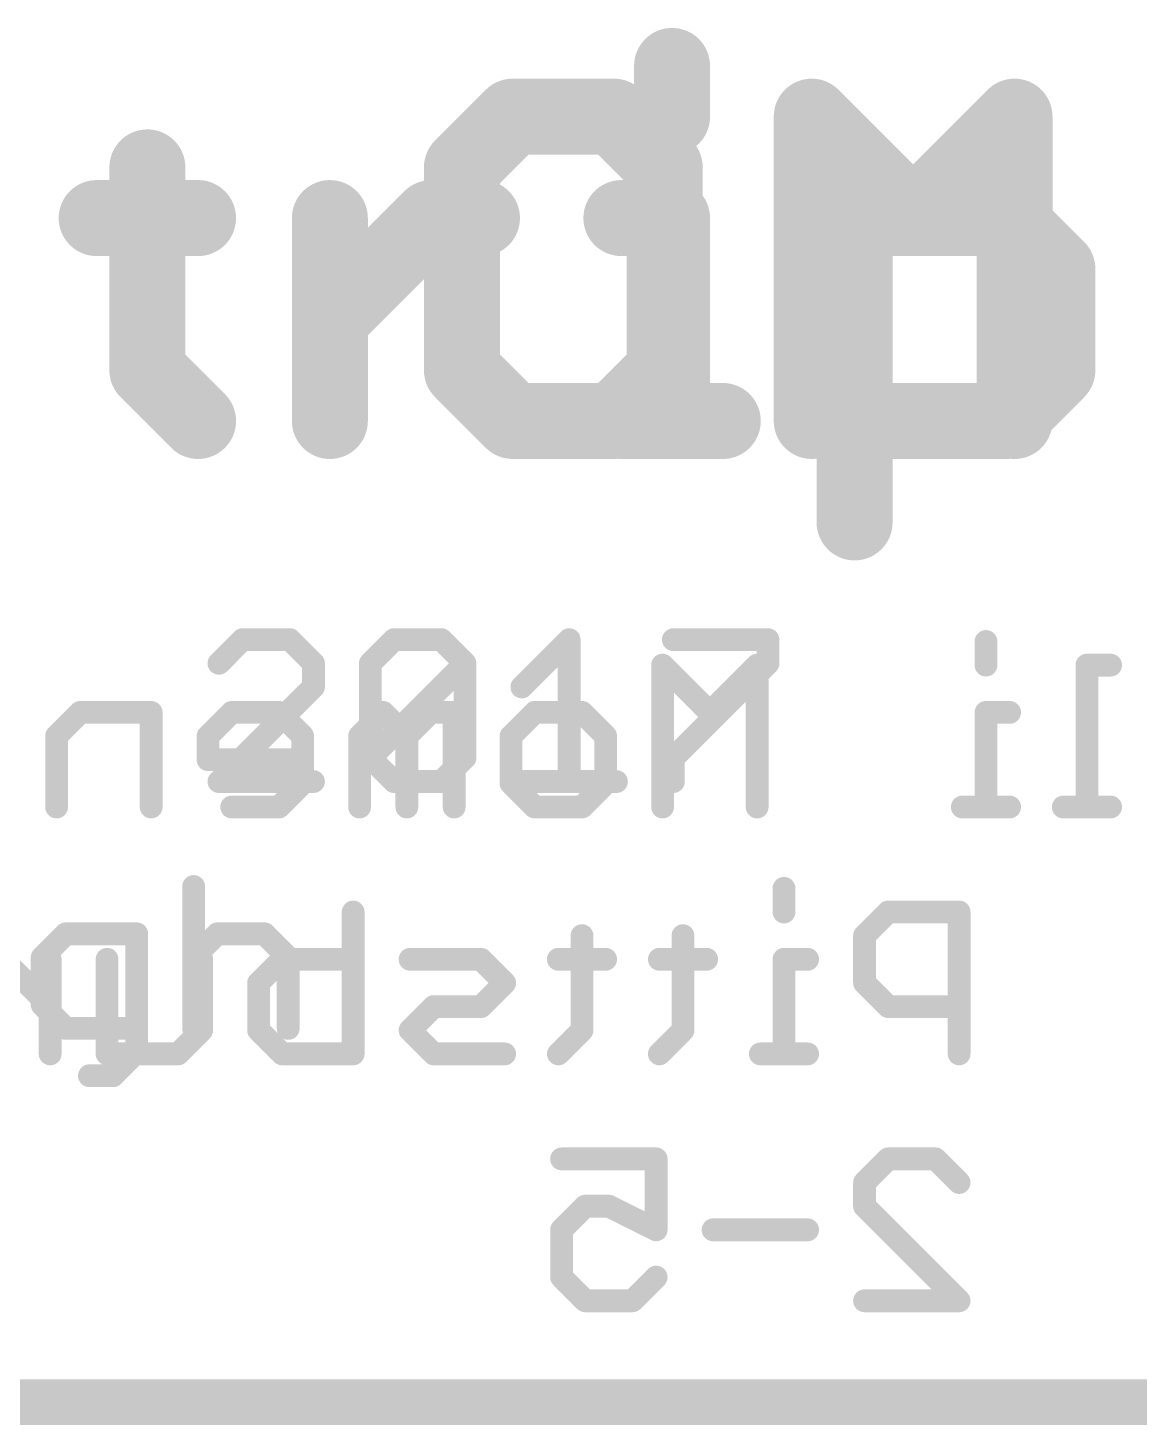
# Model space of a CAD drawing. Extents: x -0.1 to 52.1, y -0.1 to 31.1.
# Drawn here: x 42.08 to 45.795, y -0.076 to 4.593 of the extents above; entities that cross this region are included whole.
import ezdxf

# ---------------------------------------------------------------- set-up
doc = ezdxf.new("R2010")
doc.units = 0
for name, color, linetype in [('20', 7, 'CONTINUOUS'), ('25', 253, 'CONTINUOUS'), ('26', 253, 'CONTINUOUS')]:
    doc.layers.add(name, color=color, linetype=linetype)

msp = doc.modelspace()

# ---------------------------------------------------------------- linework, layer by layer
at = {"layer": '20', "const_width": 0.1524}
msp.add_lwpolyline([(3.81, 0), (47.99, 0)], dxfattribs=at)
at = {"layer": '25'}
for points, const_width in [([(44.2338, 4.4655), (44.2338, 4.296)], 0.254), ([(42.4797, 4.1265), (42.4797, 3.4486)], 0.254), ([(42.3102, 3.9571), (42.6492, 3.9571)], 0.254), ([(43.0898, 3.2791), (43.0898, 3.9571)], 0.254), ([(43.0898, 3.6181), (43.4288, 3.9571)], 0.254), ([(43.4288, 3.9571), (43.5983, 3.9571)], 0.254), ([(44.0643, 3.9571), (44.2338, 3.9571)], 0.254), ([(44.2338, 3.9571), (44.2338, 3.2791)], 0.254), ([(44.8439, 2.9402), (44.8439, 3.9571)], 0.254), ([(44.8439, 3.9571), (45.3524, 3.9571)], 0.254), ([(45.3524, 3.9571), (45.5218, 3.7876)], 0.254), ([(45.5218, 3.7876), (45.5218, 3.4486)], 0.254), ([(42.4797, 3.4486), (42.6492, 3.2791)], 0.254), ([(45.5218, 3.4486), (45.3524, 3.2791)], 0.254), ([(44.0643, 3.2791), (44.4033, 3.2791)], 0.254), ([(45.3524, 3.2791), (44.8439, 3.2791)], 0.254), ([(42.7979, 2.5484), (42.7189, 2.4693)], 0.0762), ([(42.956, 2.5484), (42.7979, 2.5484)], 0.0762), ([(43.035, 2.4693), (42.956, 2.5484)], 0.0762), ([(43.2253, 2.4693), (43.3043, 2.5484)], 0.0762), ([(43.3043, 2.5484), (43.4624, 2.5484)], 0.0762), ([(43.4624, 2.5484), (43.5414, 2.4693)], 0.0762), ([(43.7317, 2.3903), (43.8898, 2.5484)], 0.0762), ([(43.8898, 2.5484), (43.8898, 2.0742)], 0.0762), ([(44.2382, 2.5484), (44.5543, 2.5484)], 0.0762), ([(44.5543, 2.5484), (44.5543, 2.4693)], 0.0762), ([(43.035, 2.3903), (43.035, 2.4693)], 0.0762), ([(43.2253, 2.1532), (43.2253, 2.4693)], 0.0762), ([(43.2253, 2.1532), (43.5414, 2.4693)], 0.0762), ([(43.5414, 2.4693), (43.5414, 2.1532)], 0.0762), ([(44.5543, 2.4693), (44.2382, 2.1532)], 0.0762), ([(42.7189, 2.0742), (43.035, 2.3903)], 0.0762), ([(43.3043, 2.0742), (43.2253, 2.1532)], 0.0762), ([(43.5414, 2.1532), (43.4624, 2.0742)], 0.0762), ([(44.2382, 2.1532), (44.2382, 2.0742)], 0.0762), ([(43.035, 2.0742), (42.7189, 2.0742)], 0.0762), ([(43.4624, 2.0742), (43.3043, 2.0742)], 0.0762), ([(43.7317, 2.0742), (44.0479, 2.0742)], 0.0762), ([(42.6345, 1.7234), (42.6345, 1.2492)], 0.0762), ([(42.2071, 1.5653), (42.128, 1.4863)], 0.0762), ([(42.4442, 1.5653), (42.2071, 1.5653)], 0.0762), ([(42.4442, 1.1702), (42.4442, 1.5653)], 0.0762), ([(42.6345, 1.4863), (42.7135, 1.5653)], 0.0762), ([(42.7135, 1.5653), (42.8716, 1.5653)], 0.0762), ([(42.8716, 1.5653), (42.9506, 1.4863)], 0.0762), ([(42.128, 1.4863), (42.128, 1.3282)], 0.0762), ([(42.9506, 1.4863), (42.9506, 1.2492)], 0.0762), ([(42.128, 1.3282), (42.2071, 1.2492)], 0.0762), ([(42.2071, 1.2492), (42.4442, 1.2492)], 0.0762), ([(42.3651, 1.0911), (42.4442, 1.1702)], 0.0762), ([(42.2861, 1.0911), (42.3651, 1.0911)], 0.0762)]:
    msp.add_lwpolyline(points, dxfattribs=dict(at, const_width=const_width))
for points, const_width in [([(44.2973, 4.4655, 1), (44.1703, 4.4655)], 0.127), ([(44.1703, 4.296, 1), (44.2973, 4.296)], 0.127), ([(42.5432, 4.1265, 1), (42.4162, 4.1265)], 0.127), ([(42.3102, 4.0206, 1), (42.3102, 3.8936)], 0.127), ([(42.6492, 3.8936, 1), (42.6492, 4.0206)], 0.127), ([(43.1533, 3.9571, 1), (43.0263, 3.9571)], 0.127), ([(43.4288, 4.0206, 1), (43.4288, 3.8936)], 0.127), ([(43.4737, 3.9122, 1), (43.3839, 4.002)], 0.127), ([(43.5983, 3.8936, 1), (43.5983, 4.0206)], 0.127), ([(44.0643, 4.0206, 1), (44.0643, 3.8936)], 0.127), ([(44.2973, 3.9571, 1), (44.1703, 3.9571)], 0.127), ([(44.2338, 3.8936, 1), (44.2338, 4.0206)], 0.127), ([(44.9074, 3.9571, 1), (44.7804, 3.9571)], 0.127), ([(44.8439, 4.0206, 1), (44.8439, 3.8936)], 0.127), ([(45.3973, 4.002, 1), (45.3075, 3.9122)], 0.127), ([(45.3524, 3.8936, 1), (45.3524, 4.0206)], 0.127), ([(45.5853, 3.7876, 1), (45.4583, 3.7876)], 0.127), ([(45.4769, 3.7427, 1), (45.5667, 3.8325)], 0.127), ([(43.0449, 3.663, 1), (43.1347, 3.5732)], 0.127), ([(42.5246, 3.4935, 1), (42.4348, 3.4037)], 0.127), ([(45.5667, 3.4037, 1), (45.4769, 3.4935)], 0.127), ([(42.4162, 3.4486, 1), (42.5432, 3.4486)], 0.127), ([(45.4583, 3.4486, 1), (45.5853, 3.4486)], 0.127), ([(42.6043, 3.2342, 1), (42.6941, 3.324)], 0.127), ([(44.0643, 3.3426, 1), (44.0643, 3.2156)], 0.127), ([(44.4033, 3.2156, 1), (44.4033, 3.3426)], 0.127), ([(44.8439, 3.3426, 1), (44.8439, 3.2156)], 0.127), ([(45.3075, 3.324, 1), (45.3973, 3.2342)], 0.127), ([(45.3524, 3.2156, 1), (45.3524, 3.3426)], 0.127), ([(43.0263, 3.2791, 1), (43.1533, 3.2791)], 0.127), ([(44.1703, 3.2791, 1), (44.2973, 3.2791)], 0.127), ([(44.7804, 2.9402, 1), (44.9074, 2.9402)], 0.127), ([(42.7979, 2.5674, 1), (42.7979, 2.5293)], 0.0381), ([(42.8114, 2.5349, 1), (42.7844, 2.5619)], 0.0381), ([(42.9694, 2.5619, 1), (42.9425, 2.5349)], 0.0381), ([(42.956, 2.5293, 1), (42.956, 2.5674)], 0.0381), ([(43.3043, 2.5674, 1), (43.3043, 2.5293)], 0.0381), ([(43.3178, 2.5349, 1), (43.2909, 2.5619)], 0.0381), ([(43.4759, 2.5619, 1), (43.4489, 2.5349)], 0.0381), ([(43.4624, 2.5293, 1), (43.4624, 2.5674)], 0.0381), ([(43.9089, 2.5484, 1), (43.8708, 2.5484)], 0.0381), ([(43.9033, 2.5349, 1), (43.8763, 2.5619)], 0.0381), ([(44.2382, 2.5674, 1), (44.2382, 2.5293)], 0.0381), ([(44.5734, 2.5484, 1), (44.5353, 2.5484)], 0.0381), ([(44.5543, 2.5293, 1), (44.5543, 2.5674)], 0.0381), ([(42.7054, 2.4828, 1), (42.7323, 2.4559)], 0.0381), ([(43.0541, 2.4693, 1), (43.016, 2.4693)], 0.0381), ([(43.0215, 2.4559, 1), (43.0485, 2.4828)], 0.0381), ([(43.2444, 2.4693, 1), (43.2063, 2.4693)], 0.0381), ([(43.2118, 2.4828, 1), (43.2388, 2.4559)], 0.0381), ([(43.5605, 2.4693, 1), (43.5224, 2.4693)], 0.0381), ([(43.5549, 2.4559, 1), (43.528, 2.4828)], 0.0381), ([(43.528, 2.4559, 1), (43.5549, 2.4828)], 0.0381), ([(44.5353, 2.4693, 1), (44.5734, 2.4693)], 0.0381), ([(44.5678, 2.4559, 1), (44.5408, 2.4828)], 0.0381), ([(43.0485, 2.3768, 1), (43.0215, 2.4038)], 0.0381), ([(43.016, 2.3903, 1), (43.0541, 2.3903)], 0.0381), ([(43.7183, 2.4038, 1), (43.7452, 2.3768)], 0.0381), ([(43.2388, 2.1667, 1), (43.2118, 2.1397)], 0.0381), ([(43.2118, 2.1667, 1), (43.2388, 2.1397)], 0.0381), ([(43.2063, 2.1532, 1), (43.2444, 2.1532)], 0.0381), ([(43.5224, 2.1532, 1), (43.5605, 2.1532)], 0.0381), ([(43.5549, 2.1397, 1), (43.528, 2.1667)], 0.0381), ([(44.2572, 2.1532, 1), (44.2191, 2.1532)], 0.0381), ([(44.2247, 2.1667, 1), (44.2516, 2.1397)], 0.0381), ([(42.7054, 2.0877, 1), (42.7323, 2.0607)], 0.0381), ([(42.7189, 2.0932, 1), (42.7189, 2.0551)], 0.0381), ([(43.035, 2.0551, 1), (43.035, 2.0932)], 0.0381), ([(43.3043, 2.0932, 1), (43.3043, 2.0551)], 0.0381), ([(43.2909, 2.0607, 1), (43.3178, 2.0877)], 0.0381), ([(43.4489, 2.0877, 1), (43.4759, 2.0607)], 0.0381), ([(43.4624, 2.0551, 1), (43.4624, 2.0932)], 0.0381), ([(43.7317, 2.0932, 1), (43.7317, 2.0551)], 0.0381), ([(44.0479, 2.0551, 1), (44.0479, 2.0932)], 0.0381), ([(43.8708, 2.0742, 1), (43.9089, 2.0742)], 0.0381), ([(44.2191, 2.0742, 1), (44.2572, 2.0742)], 0.0381), ([(42.6535, 1.7234, 1), (42.6154, 1.7234)], 0.0381), ([(42.2071, 1.5844, 1), (42.2071, 1.5463)], 0.0381), ([(42.2205, 1.5518, 1), (42.1936, 1.5788)], 0.0381), ([(42.4632, 1.5653, 1), (42.4251, 1.5653)], 0.0381), ([(42.4442, 1.5463, 1), (42.4442, 1.5844)], 0.0381), ([(42.7135, 1.5844, 1), (42.7135, 1.5463)], 0.0381), ([(42.727, 1.5518, 1), (42.7, 1.5788)], 0.0381), ([(42.885, 1.5788, 1), (42.8581, 1.5518)], 0.0381), ([(42.8716, 1.5463, 1), (42.8716, 1.5844)], 0.0381), ([(42.1146, 1.4998, 1), (42.1415, 1.4728)], 0.0381), ([(42.1471, 1.4863, 1), (42.109, 1.4863)], 0.0381), ([(42.621, 1.4998, 1), (42.6479, 1.4728)], 0.0381), ([(42.9697, 1.4863, 1), (42.9316, 1.4863)], 0.0381), ([(42.9371, 1.4728, 1), (42.9641, 1.4998)], 0.0381), ([(42.1415, 1.3417, 1), (42.1146, 1.3147)], 0.0381), ([(42.109, 1.3282, 1), (42.1471, 1.3282)], 0.0381), ([(42.2071, 1.2682, 1), (42.2071, 1.2301)], 0.0381), ([(42.1936, 1.2357, 1), (42.2205, 1.2627)], 0.0381), ([(42.4442, 1.2301, 1), (42.4442, 1.2682)], 0.0381), ([(42.6154, 1.2492, 1), (42.6535, 1.2492)], 0.0381), ([(42.9316, 1.2492, 1), (42.9697, 1.2492)], 0.0381), ([(42.4251, 1.1702, 1), (42.4632, 1.1702)], 0.0381), ([(42.4576, 1.1567, 1), (42.4307, 1.1836)], 0.0381), ([(42.2861, 1.1102, 1), (42.2861, 1.0721)], 0.0381), ([(42.3517, 1.1046, 1), (42.3786, 1.0776)], 0.0381), ([(42.3651, 1.0721, 1), (42.3651, 1.1102)], 0.0381)]:
    msp.add_lwpolyline(points, format="xyb", dxfattribs=dict(at, const_width=const_width))
at = {"layer": '26'}
for points, const_width in [([(43.5313, 4.1265), (43.7008, 4.296)], 0.254), ([(43.7008, 4.296), (44.0398, 4.296)], 0.254), ([(44.0398, 4.296), (44.2092, 4.1265)], 0.254), ([(45.0397, 3.9571), (44.7007, 4.296)], 0.254), ([(44.7007, 4.296), (44.7007, 3.2791)], 0.254), ([(45.3786, 4.296), (45.0397, 3.9571)], 0.254), ([(45.3786, 3.2791), (45.3786, 4.296)], 0.254), ([(43.5313, 3.4486), (43.5313, 4.1265)], 0.254), ([(44.2092, 4.1265), (44.2092, 3.4486)], 0.254), ([(43.7008, 3.2791), (43.5313, 3.4486)], 0.254), ([(44.2092, 3.4486), (44.0398, 3.2791)], 0.254), ([(44.0398, 3.2791), (43.7008, 3.2791)], 0.254), ([(45.2832, 2.5423), (45.2832, 2.4633)], 0.0762), ([(44.3601, 2.3052), (44.202, 2.4633)], 0.0762), ([(44.202, 2.4633), (44.202, 1.9891)], 0.0762), ([(44.5181, 2.4633), (44.3601, 2.3052)], 0.0762), ([(44.5181, 1.9891), (44.5181, 2.4633)], 0.0762), ([(45.6998, 2.4633), (45.6208, 2.4633)], 0.0762), ([(45.6208, 2.4633), (45.6208, 1.9891)], 0.0762), ([(42.2553, 2.3052), (42.1763, 2.2262)], 0.0762), ([(42.4924, 2.3052), (42.2553, 2.3052)], 0.0762), ([(42.4924, 1.9891), (42.4924, 2.3052)], 0.0762), ([(42.7617, 2.3052), (42.6827, 2.2262)], 0.0762), ([(42.9198, 2.3052), (42.7617, 2.3052)], 0.0762), ([(42.9988, 2.2262), (42.9198, 2.3052)], 0.0762), ([(43.2682, 2.3052), (43.1891, 2.2262)], 0.0762), ([(43.3472, 2.2262), (43.2682, 2.3052)], 0.0762), ([(43.4262, 2.3052), (43.3472, 2.2262)], 0.0762), ([(43.5053, 2.3052), (43.4262, 2.3052)], 0.0762), ([(43.5053, 1.9891), (43.5053, 2.3052)], 0.0762), ([(43.6956, 2.2262), (43.7746, 2.3052)], 0.0762), ([(43.7746, 2.3052), (43.9327, 2.3052)], 0.0762), ([(43.9327, 2.3052), (44.0117, 2.2262)], 0.0762), ([(45.3622, 2.3052), (45.2832, 2.3052)], 0.0762), ([(45.2832, 2.3052), (45.2832, 1.9891)], 0.0762), ([(42.1763, 2.2262), (42.1763, 1.9891)], 0.0762), ([(42.6827, 2.2262), (42.6827, 2.1471)], 0.0762), ([(42.9988, 2.0681), (42.9988, 2.2262)], 0.0762), ([(43.1891, 2.2262), (43.1891, 1.9891)], 0.0762), ([(43.3472, 2.2262), (43.3472, 1.9891)], 0.0762), ([(43.6956, 2.0681), (43.6956, 2.2262)], 0.0762), ([(44.0117, 2.2262), (44.0117, 2.0681)], 0.0762), ([(42.6827, 2.1471), (42.9988, 2.1471)], 0.0762), ([(42.9198, 1.9891), (42.9988, 2.0681)], 0.0762), ([(43.7746, 1.9891), (43.6956, 2.0681)], 0.0762), ([(44.0117, 2.0681), (43.9327, 1.9891)], 0.0762), ([(42.7617, 1.9891), (42.9198, 1.9891)], 0.0762), ([(43.9327, 1.9891), (43.7746, 1.9891)], 0.0762), ([(45.3622, 1.9891), (45.2041, 1.9891)], 0.0762), ([(45.6998, 1.9891), (45.5417, 1.9891)], 0.0762), ([(44.6079, 1.7173), (44.6079, 1.6383)], 0.0762), ([(43.1677, 1.6383), (43.1677, 1.1641)], 0.0762), ([(44.9563, 1.6383), (44.8772, 1.5593)], 0.0762), ([(45.1934, 1.6383), (44.9563, 1.6383)], 0.0762), ([(45.1934, 1.1641), (45.1934, 1.6383)], 0.0762), ([(43.9327, 1.5593), (43.9327, 1.2431)], 0.0762), ([(44.2703, 1.5593), (44.2703, 1.2431)], 0.0762), ([(44.8772, 1.5593), (44.8772, 1.4012)], 0.0762), ([(42.1548, 1.3221), (41.9967, 1.4802)], 0.0762), ([(42.1548, 1.1641), (42.1548, 1.4802)], 0.0762), ([(42.3451, 1.1641), (42.3451, 1.4802)], 0.0762), ([(42.6612, 1.4802), (42.6612, 1.2431)], 0.0762), ([(42.8515, 1.4012), (42.9306, 1.4802)], 0.0762), ([(42.9306, 1.4802), (43.1677, 1.4802)], 0.0762), ([(43.5951, 1.4802), (43.3579, 1.4802)], 0.0762), ([(43.6741, 1.4012), (43.5951, 1.4802)], 0.0762), ([(44.0117, 1.4802), (43.8536, 1.4802)], 0.0762), ([(44.3493, 1.4802), (44.1913, 1.4802)], 0.0762), ([(44.6869, 1.4802), (44.6079, 1.4802)], 0.0762), ([(44.6079, 1.4802), (44.6079, 1.1641)], 0.0762), ([(42.8515, 1.2431), (42.8515, 1.4012)], 0.0762), ([(43.5951, 1.3221), (43.6741, 1.4012)], 0.0762), ([(44.8772, 1.4012), (44.9563, 1.3221)], 0.0762), ([(43.3579, 1.2431), (43.437, 1.3221)], 0.0762), ([(43.437, 1.3221), (43.5951, 1.3221)], 0.0762), ([(44.9563, 1.3221), (45.1934, 1.3221)], 0.0762), ([(42.6612, 1.2431), (42.5822, 1.1641)], 0.0762), ([(42.9306, 1.1641), (42.8515, 1.2431)], 0.0762), ([(43.437, 1.1641), (43.3579, 1.2431)], 0.0762), ([(43.9327, 1.2431), (43.8536, 1.1641)], 0.0762), ([(44.2703, 1.2431), (44.1913, 1.1641)], 0.0762), ([(42.5822, 1.1641), (42.3451, 1.1641)], 0.0762), ([(43.1677, 1.1641), (42.9306, 1.1641)], 0.0762), ([(43.6741, 1.1641), (43.437, 1.1641)], 0.0762), ([(44.6869, 1.1641), (44.5289, 1.1641)], 0.0762), ([(43.8644, 0.8133), (44.1805, 0.8133)], 0.0762), ([(44.1805, 0.8133), (44.1805, 0.5762)], 0.0762), ([(44.8772, 0.7343), (44.9563, 0.8133)], 0.0762), ([(44.9563, 0.8133), (45.1143, 0.8133)], 0.0762), ([(45.1143, 0.8133), (45.1934, 0.7343)], 0.0762), ([(44.8772, 0.6552), (44.8772, 0.7343)], 0.0762), ([(43.9434, 0.6552), (43.8644, 0.5762)], 0.0762), ([(44.0224, 0.6552), (43.9434, 0.6552)], 0.0762), ([(44.1805, 0.5762), (44.0224, 0.6552)], 0.0762), ([(45.1934, 0.3391), (44.8772, 0.6552)], 0.0762), ([(43.8644, 0.5762), (43.8644, 0.4181)], 0.0762), ([(44.6869, 0.5762), (44.3708, 0.5762)], 0.0762), ([(43.8644, 0.4181), (43.9434, 0.3391)], 0.0762), ([(44.1015, 0.3391), (44.1805, 0.4181)], 0.0762), ([(43.9434, 0.3391), (44.1015, 0.3391)], 0.0762), ([(44.8772, 0.3391), (45.1934, 0.3391)], 0.0762)]:
    msp.add_lwpolyline(points, dxfattribs=dict(at, const_width=const_width))
for points, const_width in [([(43.7008, 4.3595, 1), (43.7008, 4.2325)], 0.127), ([(43.7457, 4.2511, 1), (43.6559, 4.3409)], 0.127), ([(44.0847, 4.3409, 1), (43.9949, 4.2511)], 0.127), ([(44.0398, 4.2325, 1), (44.0398, 4.3595)], 0.127), ([(44.7456, 4.3409, 1), (44.6558, 4.2511)], 0.127), ([(44.7642, 4.296, 1), (44.6372, 4.296)], 0.127), ([(45.4421, 4.296, 1), (45.3151, 4.296)], 0.127), ([(45.4235, 4.2511, 1), (45.3337, 4.3409)], 0.127), ([(43.5948, 4.1265, 1), (43.4678, 4.1265)], 0.127), ([(44.2727, 4.1265, 1), (44.1457, 4.1265)], 0.127), ([(43.4864, 4.1714, 1), (43.5762, 4.0816)], 0.127), ([(44.1643, 4.0816, 1), (44.2541, 4.1714)], 0.127), ([(44.9948, 4.002, 1), (45.0846, 3.9122)], 0.127), ([(44.9948, 3.9122, 1), (45.0846, 4.002)], 0.127), ([(43.5762, 3.4935, 1), (43.4864, 3.4037)], 0.127), ([(44.2541, 3.4037, 1), (44.1643, 3.4935)], 0.127), ([(43.4678, 3.4486, 1), (43.5948, 3.4486)], 0.127), ([(44.1457, 3.4486, 1), (44.2727, 3.4486)], 0.127), ([(43.7008, 3.3426, 1), (43.7008, 3.2156)], 0.127), ([(43.6559, 3.2342, 1), (43.7457, 3.324)], 0.127), ([(43.9949, 3.324, 1), (44.0847, 3.2342)], 0.127), ([(44.0398, 3.2156, 1), (44.0398, 3.3426)], 0.127), ([(44.6372, 3.2791, 1), (44.7642, 3.2791)], 0.127), ([(45.3151, 3.2791, 1), (45.4421, 3.2791)], 0.127), ([(45.3022, 2.5423, 1), (45.2641, 2.5423)], 0.0381), ([(44.2155, 2.4768, 1), (44.1885, 2.4498)], 0.0381), ([(44.2211, 2.4633, 1), (44.183, 2.4633)], 0.0381), ([(44.5372, 2.4633, 1), (44.4991, 2.4633)], 0.0381), ([(44.5316, 2.4498, 1), (44.5047, 2.4768)], 0.0381), ([(45.2641, 2.4633, 1), (45.3022, 2.4633)], 0.0381), ([(45.6398, 2.4633, 1), (45.6017, 2.4633)], 0.0381), ([(45.6208, 2.4823, 1), (45.6208, 2.4442)], 0.0381), ([(45.6998, 2.4442, 1), (45.6998, 2.4823)], 0.0381), ([(42.2553, 2.3243, 1), (42.2553, 2.2862)], 0.0381), ([(42.2688, 2.2917, 1), (42.2418, 2.3187)], 0.0381), ([(42.5115, 2.3052, 1), (42.4734, 2.3052)], 0.0381), ([(42.4924, 2.2862, 1), (42.4924, 2.3243)], 0.0381), ([(42.7617, 2.3243, 1), (42.7617, 2.2862)], 0.0381), ([(42.7752, 2.2917, 1), (42.7483, 2.3187)], 0.0381), ([(42.9333, 2.3187, 1), (42.9063, 2.2917)], 0.0381), ([(42.9198, 2.2862, 1), (42.9198, 2.3243)], 0.0381), ([(43.2816, 2.3187, 1), (43.2547, 2.2917)], 0.0381), ([(43.2816, 2.2917, 1), (43.2547, 2.3187)], 0.0381), ([(43.4262, 2.3243, 1), (43.4262, 2.2862)], 0.0381), ([(43.4397, 2.2917, 1), (43.4128, 2.3187)], 0.0381), ([(43.5243, 2.3052, 1), (43.4862, 2.3052)], 0.0381), ([(43.5053, 2.2862, 1), (43.5053, 2.3243)], 0.0381), ([(43.7746, 2.3243, 1), (43.7746, 2.2862)], 0.0381), ([(43.7881, 2.2917, 1), (43.7611, 2.3187)], 0.0381), ([(43.9461, 2.3187, 1), (43.9192, 2.2917)], 0.0381), ([(43.9327, 2.2862, 1), (43.9327, 2.3243)], 0.0381), ([(44.3466, 2.3187, 1), (44.3735, 2.2917)], 0.0381), ([(44.3466, 2.2917, 1), (44.3735, 2.3187)], 0.0381), ([(45.3022, 2.3052, 1), (45.2641, 2.3052)], 0.0381), ([(45.2832, 2.3243, 1), (45.2832, 2.2862)], 0.0381), ([(45.3622, 2.2862, 1), (45.3622, 2.3243)], 0.0381), ([(42.1628, 2.2397, 1), (42.1897, 2.2127)], 0.0381), ([(42.1953, 2.2262, 1), (42.1572, 2.2262)], 0.0381), ([(42.7018, 2.2262, 1), (42.6637, 2.2262)], 0.0381), ([(42.6692, 2.2397, 1), (42.6962, 2.2127)], 0.0381), ([(43.0179, 2.2262, 1), (42.9798, 2.2262)], 0.0381), ([(42.9854, 2.2127, 1), (43.0123, 2.2397)], 0.0381), ([(43.2082, 2.2262, 1), (43.1701, 2.2262)], 0.0381), ([(43.1757, 2.2397, 1), (43.2026, 2.2127)], 0.0381), ([(43.3337, 2.2397, 1), (43.3607, 2.2127)], 0.0381), ([(43.3663, 2.2262, 1), (43.3282, 2.2262)], 0.0381), ([(43.3337, 2.2127, 1), (43.3607, 2.2397)], 0.0381), ([(43.7146, 2.2262, 1), (43.6765, 2.2262)], 0.0381), ([(43.6821, 2.2397, 1), (43.709, 2.2127)], 0.0381), ([(44.0308, 2.2262, 1), (43.9927, 2.2262)], 0.0381), ([(43.9982, 2.2127, 1), (44.0252, 2.2397)], 0.0381), ([(42.6827, 2.1662, 1), (42.6827, 2.1281)], 0.0381), ([(42.6637, 2.1471, 1), (42.7018, 2.1471)], 0.0381), ([(42.9988, 2.1281, 1), (42.9988, 2.1662)], 0.0381), ([(43.0123, 2.0546, 1), (42.9854, 2.0816)], 0.0381), ([(43.709, 2.0816, 1), (43.6821, 2.0546)], 0.0381), ([(44.0252, 2.0546, 1), (43.9982, 2.0816)], 0.0381), ([(42.9798, 2.0681, 1), (43.0179, 2.0681)], 0.0381), ([(43.6765, 2.0681, 1), (43.7146, 2.0681)], 0.0381), ([(43.9927, 2.0681, 1), (44.0308, 2.0681)], 0.0381), ([(42.1572, 1.9891, 1), (42.1953, 1.9891)], 0.0381), ([(42.4734, 1.9891, 1), (42.5115, 1.9891)], 0.0381), ([(42.7617, 2.0081, 1), (42.7617, 1.97)], 0.0381), ([(42.9063, 2.0026, 1), (42.9333, 1.9756)], 0.0381), ([(42.9198, 1.97, 1), (42.9198, 2.0081)], 0.0381), ([(43.1701, 1.9891, 1), (43.2082, 1.9891)], 0.0381), ([(43.3282, 1.9891, 1), (43.3663, 1.9891)], 0.0381), ([(43.4862, 1.9891, 1), (43.5243, 1.9891)], 0.0381), ([(43.7746, 2.0081, 1), (43.7746, 1.97)], 0.0381), ([(43.7611, 1.9756, 1), (43.7881, 2.0026)], 0.0381), ([(43.9192, 2.0026, 1), (43.9461, 1.9756)], 0.0381), ([(43.9327, 1.97, 1), (43.9327, 2.0081)], 0.0381), ([(44.183, 1.9891, 1), (44.2211, 1.9891)], 0.0381), ([(44.4991, 1.9891, 1), (44.5372, 1.9891)], 0.0381), ([(45.2041, 2.0081, 1), (45.2041, 1.97)], 0.0381), ([(45.2641, 1.9891, 1), (45.3022, 1.9891)], 0.0381), ([(45.3622, 1.97, 1), (45.3622, 2.0081)], 0.0381), ([(45.5417, 2.0081, 1), (45.5417, 1.97)], 0.0381), ([(45.6017, 1.9891, 1), (45.6398, 1.9891)], 0.0381), ([(45.6998, 1.97, 1), (45.6998, 2.0081)], 0.0381), ([(44.627, 1.7173, 1), (44.5889, 1.7173)], 0.0381), ([(43.1867, 1.6383, 1), (43.1486, 1.6383)], 0.0381), ([(44.5889, 1.6383, 1), (44.627, 1.6383)], 0.0381), ([(44.9563, 1.6573, 1), (44.9563, 1.6192)], 0.0381), ([(44.9697, 1.6248, 1), (44.9428, 1.6518)], 0.0381), ([(45.2124, 1.6383, 1), (45.1743, 1.6383)], 0.0381), ([(45.1934, 1.6192, 1), (45.1934, 1.6573)], 0.0381), ([(43.9517, 1.5593, 1), (43.9136, 1.5593)], 0.0381), ([(44.2893, 1.5593, 1), (44.2512, 1.5593)], 0.0381), ([(44.8963, 1.5593, 1), (44.8582, 1.5593)], 0.0381), ([(44.8638, 1.5727, 1), (44.8907, 1.5458)], 0.0381), ([(42.1738, 1.4802, 1), (42.1357, 1.4802)], 0.0381), ([(42.3641, 1.4802, 1), (42.326, 1.4802)], 0.0381), ([(42.6803, 1.4802, 1), (42.6422, 1.4802)], 0.0381), ([(42.9306, 1.4993, 1), (42.9306, 1.4612)], 0.0381), ([(42.944, 1.4667, 1), (42.9171, 1.4937)], 0.0381), ([(43.1677, 1.4612, 1), (43.1677, 1.4993)], 0.0381), ([(43.3579, 1.4993, 1), (43.3579, 1.4612)], 0.0381), ([(43.6085, 1.4937, 1), (43.5816, 1.4667)], 0.0381), ([(43.5951, 1.4612, 1), (43.5951, 1.4993)], 0.0381), ([(43.8536, 1.4993, 1), (43.8536, 1.4612)], 0.0381), ([(44.0117, 1.4612, 1), (44.0117, 1.4993)], 0.0381), ([(44.1913, 1.4993, 1), (44.1913, 1.4612)], 0.0381), ([(44.3493, 1.4612, 1), (44.3493, 1.4993)], 0.0381), ([(44.6079, 1.4993, 1), (44.6079, 1.4612)], 0.0381), ([(44.627, 1.4802, 1), (44.5889, 1.4802)], 0.0381), ([(44.6869, 1.4612, 1), (44.6869, 1.4993)], 0.0381), ([(42.838, 1.4147, 1), (42.865, 1.3877)], 0.0381), ([(42.8706, 1.4012, 1), (42.8325, 1.4012)], 0.0381), ([(43.6876, 1.3877, 1), (43.6606, 1.4147)], 0.0381), ([(43.6606, 1.3877, 1), (43.6876, 1.4147)], 0.0381), ([(44.8907, 1.4147, 1), (44.8638, 1.3877)], 0.0381), ([(44.8582, 1.4012, 1), (44.8963, 1.4012)], 0.0381), ([(42.1413, 1.3087, 1), (42.1683, 1.3356)], 0.0381), ([(43.437, 1.3412, 1), (43.437, 1.3031)], 0.0381), ([(43.4505, 1.3087, 1), (43.4235, 1.3356)], 0.0381), ([(43.5816, 1.3356, 1), (43.6085, 1.3087)], 0.0381), ([(43.5951, 1.3031, 1), (43.5951, 1.3412)], 0.0381), ([(44.9563, 1.3412, 1), (44.9563, 1.3031)], 0.0381), ([(44.9428, 1.3087, 1), (44.9697, 1.3356)], 0.0381), ([(45.1934, 1.3031, 1), (45.1934, 1.3412)], 0.0381), ([(42.6422, 1.2431, 1), (42.6803, 1.2431)], 0.0381), ([(42.6747, 1.2296, 1), (42.6477, 1.2566)], 0.0381), ([(42.865, 1.2566, 1), (42.838, 1.2296)], 0.0381), ([(42.8325, 1.2431, 1), (42.8706, 1.2431)], 0.0381), ([(43.3714, 1.2566, 1), (43.3445, 1.2296)], 0.0381), ([(43.3445, 1.2566, 1), (43.3714, 1.2296)], 0.0381), ([(43.9136, 1.2431, 1), (43.9517, 1.2431)], 0.0381), ([(43.9461, 1.2296, 1), (43.9192, 1.2566)], 0.0381), ([(44.2512, 1.2431, 1), (44.2893, 1.2431)], 0.0381), ([(44.2838, 1.2296, 1), (44.2568, 1.2566)], 0.0381), ([(42.1357, 1.1641, 1), (42.1738, 1.1641)], 0.0381), ([(42.3451, 1.1831, 1), (42.3451, 1.145)], 0.0381), ([(42.326, 1.1641, 1), (42.3641, 1.1641)], 0.0381), ([(42.5687, 1.1776, 1), (42.5957, 1.1506)], 0.0381), ([(42.5822, 1.145, 1), (42.5822, 1.1831)], 0.0381), ([(42.9306, 1.1831, 1), (42.9306, 1.145)], 0.0381), ([(42.9171, 1.1506, 1), (42.944, 1.1776)], 0.0381), ([(43.1486, 1.1641, 1), (43.1867, 1.1641)], 0.0381), ([(43.1677, 1.145, 1), (43.1677, 1.1831)], 0.0381), ([(43.437, 1.1831, 1), (43.437, 1.145)], 0.0381), ([(43.4235, 1.1506, 1), (43.4505, 1.1776)], 0.0381), ([(43.6741, 1.145, 1), (43.6741, 1.1831)], 0.0381), ([(43.8402, 1.1776, 1), (43.8671, 1.1506)], 0.0381), ([(44.1778, 1.1776, 1), (44.2047, 1.1506)], 0.0381), ([(44.5289, 1.1831, 1), (44.5289, 1.145)], 0.0381), ([(44.5889, 1.1641, 1), (44.627, 1.1641)], 0.0381), ([(44.6869, 1.145, 1), (44.6869, 1.1831)], 0.0381), ([(45.1743, 1.1641, 1), (45.2124, 1.1641)], 0.0381), ([(43.8644, 0.8323, 1), (43.8644, 0.7942)], 0.0381), ([(44.1996, 0.8133, 1), (44.1615, 0.8133)], 0.0381), ([(44.1805, 0.7942, 1), (44.1805, 0.8323)], 0.0381), ([(44.9563, 0.8323, 1), (44.9563, 0.7942)], 0.0381), ([(44.9697, 0.7998, 1), (44.9428, 0.8268)], 0.0381), ([(45.1278, 0.8268, 1), (45.1009, 0.7998)], 0.0381), ([(45.1143, 0.7942, 1), (45.1143, 0.8323)], 0.0381), ([(44.8963, 0.7343, 1), (44.8582, 0.7343)], 0.0381), ([(44.8638, 0.7477, 1), (44.8907, 0.7208)], 0.0381), ([(45.1799, 0.7208, 1), (45.2068, 0.7477)], 0.0381), ([(43.9434, 0.6743, 1), (43.9434, 0.6362)], 0.0381), ([(43.9569, 0.6417, 1), (43.9299, 0.6687)], 0.0381), ([(44.031, 0.6723, 1), (44.0139, 0.6382)], 0.0381), ([(44.0224, 0.6362, 1), (44.0224, 0.6743)], 0.0381), ([(44.8907, 0.6687, 1), (44.8638, 0.6417)], 0.0381), ([(44.8582, 0.6552, 1), (44.8963, 0.6552)], 0.0381), ([(43.8834, 0.5762, 1), (43.8453, 0.5762)], 0.0381), ([(43.8509, 0.5897, 1), (43.8779, 0.5627)], 0.0381), ([(44.172, 0.5591, 1), (44.189, 0.5932)], 0.0381), ([(44.3708, 0.5952, 1), (44.3708, 0.5571)], 0.0381), ([(44.6869, 0.5571, 1), (44.6869, 0.5952)], 0.0381), ([(44.1615, 0.5762, 1), (44.1996, 0.5762)], 0.0381), ([(43.8779, 0.4316, 1), (43.8509, 0.4046)], 0.0381), ([(43.8453, 0.4181, 1), (43.8834, 0.4181)], 0.0381), ([(44.194, 0.4046, 1), (44.167, 0.4316)], 0.0381), ([(43.9434, 0.3581, 1), (43.9434, 0.32)], 0.0381), ([(44.1015, 0.32, 1), (44.1015, 0.3581)], 0.0381), ([(44.8772, 0.3581, 1), (44.8772, 0.32)], 0.0381), ([(45.1934, 0.32, 1), (45.1934, 0.3581)], 0.0381), ([(43.9299, 0.3256, 1), (43.9569, 0.3526)], 0.0381), ([(44.088, 0.3526, 1), (44.115, 0.3256)], 0.0381), ([(45.1799, 0.3256, 1), (45.2068, 0.3526)], 0.0381)]:
    msp.add_lwpolyline(points, format="xyb", dxfattribs=dict(at, const_width=const_width))

doc.saveas('drawing.dxf')
